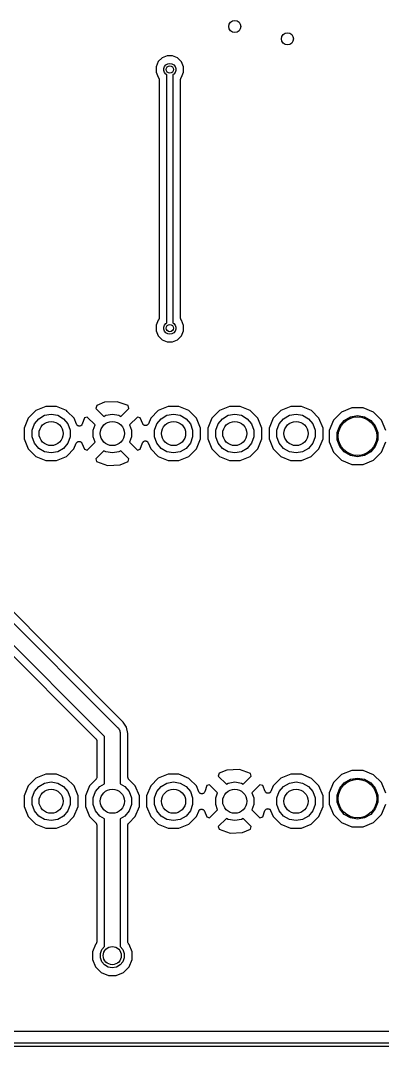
# Model space of a CAD drawing. Extents: x 25 to 125, y -125 to -25.
# Drawn here: x 54.16 to 69.17, y -125.08 to -82.55 of the extents above; entities that cross this region are included whole.
import ezdxf

# ---------------------------------------------------------------- set-up
doc = ezdxf.new("R2010")
doc.units = 0
doc.header["$MEASUREMENT"] = 0
doc.layers.add('BLACK', color=7, linetype='CONTINUOUS')

msp = doc.modelspace()

# ---------------------------------------------------------------- linework, layer by layer
at = {"layer": 'Black'}
for p, q in [((60.0279, -84.0985), (59.8675, -84.2587)), ((60.2375, -84.0119), (60.0279, -84.0985)), ((60.4643, -84.0121), (60.2375, -84.0119)), ((60.6737, -84.0991), (60.4643, -84.0121)), ((60.8339, -84.2595), (60.6737, -84.0991)), ((59.7805, -84.4681), (59.7803, -84.6949)), ((59.8675, -84.2587), (59.7805, -84.4681)), ((60.1033, -84.5384), (60.1331, -84.4565)), ((60.1033, -84.6256), (60.1033, -84.5384)), ((60.1331, -84.4565), (60.1891, -84.3898)), ((60.1891, -84.3898), (60.2646, -84.3462)), ((60.2646, -84.3462), (60.3504, -84.331)), ((60.3504, -84.331), (60.4362, -84.3462)), ((60.4362, -84.3462), (60.5117, -84.3898)), ((60.5117, -84.3898), (60.5677, -84.4565)), ((60.5677, -84.4565), (60.5975, -84.5384)), ((60.5975, -84.5384), (60.5975, -84.6256)), ((60.9205, -84.4691), (60.8339, -84.2595)), ((60.9203, -84.6959), (60.9205, -84.4691)), ((59.7803, -84.6949), (59.8669, -84.9045)), ((59.8669, -84.9045), (59.8683, -84.9058)), ((59.8683, -84.9058), (59.8714, -84.9104)), ((59.8714, -84.9104), (59.8757, -84.9139)), ((59.8757, -84.9139), (59.884, -84.9284)), ((59.884, -84.9284), (59.8935, -84.942)), ((59.8935, -84.942), (59.895, -84.9473)), ((59.895, -84.9473), (59.8977, -84.9521)), ((59.8977, -84.9521), (59.9006, -84.9685)), ((59.9006, -84.9685), (59.9049, -84.9846)), ((59.9049, -84.9846), (59.9044, -84.9901)), ((59.9044, -84.9901), (59.9054, -84.9956)), ((59.9054, -84.9956), (59.9054, -94.887)), ((60.1331, -84.7075), (60.1033, -84.6256)), ((60.1891, -84.7742), (60.1331, -84.7075)), ((60.2254, -84.7952), (60.1891, -84.7742)), ((60.2254, -95.0876), (60.2254, -84.7952)), ((60.5117, -84.7742), (60.4754, -84.7952)), ((60.4754, -84.7952), (60.4754, -95.0876)), ((60.5677, -84.7075), (60.5117, -84.7742)), ((60.5975, -84.6256), (60.5677, -84.7075)), ((60.7954, -84.9958), (60.7964, -84.9903)), ((60.7954, -94.8872), (60.7954, -84.9958)), ((60.7959, -84.9847), (60.8002, -84.9687)), ((60.7964, -84.9903), (60.7959, -84.9847)), ((60.8002, -84.9687), (60.8031, -84.9524)), ((60.8031, -84.9524), (60.8059, -84.9475)), ((60.8059, -84.9475), (60.8073, -84.9421)), ((60.8073, -84.9421), (60.8168, -84.9285)), ((60.8168, -84.9285), (60.8251, -84.9142)), ((60.8251, -84.9142), (60.8294, -84.9106)), ((60.8294, -84.9106), (60.8327, -84.906)), ((60.8327, -84.906), (60.8333, -84.9053)), ((60.8333, -84.9053), (60.8654, -84.828)), ((60.8654, -84.828), (60.9203, -84.6959)), ((60.8654, -84.828), (60.8654, -84.828)), ((59.7805, -95.1869), (59.7803, -95.4137)), ((59.8675, -94.9775), (59.7805, -95.1869)), ((59.8681, -94.9768), (59.8675, -94.9775)), ((59.8714, -94.9722), (59.8681, -94.9768)), ((59.8757, -94.9686), (59.8714, -94.9722)), ((59.884, -94.9543), (59.8757, -94.9686)), ((59.8935, -94.9407), (59.884, -94.9543)), ((59.8949, -94.9353), (59.8935, -94.9407)), ((59.8977, -94.9304), (59.8949, -94.9353)), ((59.9006, -94.9141), (59.8977, -94.9304)), ((59.9049, -94.8981), (59.9006, -94.9141)), ((59.9054, -94.887), (59.9044, -94.8925)), ((59.9044, -94.8925), (59.9049, -94.8981)), ((60.1033, -95.2572), (60.1331, -95.1753)), ((60.1331, -95.1753), (60.1891, -95.1086)), ((60.1891, -95.1086), (60.2254, -95.0876)), ((60.4754, -95.0876), (60.5117, -95.1086)), ((60.5117, -95.1086), (60.5677, -95.1753)), ((60.5677, -95.1753), (60.5975, -95.2572)), ((60.7964, -94.8927), (60.7954, -94.8872)), ((60.7959, -94.8982), (60.7964, -94.8927)), ((60.8002, -94.9143), (60.7959, -94.8982)), ((60.8031, -94.9307), (60.8002, -94.9143)), ((60.8058, -94.9355), (60.8031, -94.9307)), ((60.8073, -94.9408), (60.8058, -94.9355)), ((60.8168, -94.9544), (60.8073, -94.9408)), ((60.8251, -94.9689), (60.8168, -94.9544)), ((60.8293, -94.9724), (60.8251, -94.9689)), ((60.8325, -94.977), (60.8293, -94.9724)), ((60.8339, -94.9783), (60.8325, -94.977)), ((60.9205, -95.1879), (60.8339, -94.9783)), ((60.9203, -95.4147), (60.9205, -95.1879)), ((59.7803, -95.4137), (59.8669, -95.6233)), ((59.8669, -95.6233), (60.0271, -95.7837)), ((60.1033, -95.3444), (60.1033, -95.2572)), ((60.1331, -95.4263), (60.1033, -95.3444)), ((60.1891, -95.493), (60.1331, -95.4263)), ((60.2646, -95.5366), (60.1891, -95.493)), ((60.3504, -95.5518), (60.2646, -95.5366)), ((60.4362, -95.5366), (60.3504, -95.5518)), ((60.5117, -95.493), (60.4362, -95.5366)), ((60.5677, -95.4263), (60.5117, -95.493)), ((60.5975, -95.3444), (60.5677, -95.4263)), ((60.5975, -95.2572), (60.5975, -95.3444)), ((60.6729, -95.7843), (60.8333, -95.6241)), ((60.8333, -95.6241), (60.9203, -95.4147)), ((60.0271, -95.7837), (60.2365, -95.8707)), ((60.2365, -95.8707), (60.4633, -95.8709)), ((60.4633, -95.8709), (60.6729, -95.7843)), ((55.2033, -98.551), (54.7915, -98.7212)), ((55.6488, -98.5514), (55.2033, -98.551)), ((56.0603, -98.7223), (55.6488, -98.5514)), ((57.3153, -98.5116), (57.2804, -98.6274)), ((57.2804, -98.6274), (57.6138, -98.9608)), ((57.6398, -98.3772), (57.3153, -98.5116)), ((58.1627, -98.3523), (57.6398, -98.3772)), ((58.6159, -98.5152), (58.1627, -98.3523)), ((58.3163, -98.9608), (58.6497, -98.6274)), ((58.6497, -98.6274), (58.6159, -98.5152)), ((60.2833, -98.551), (59.8715, -98.7212)), ((60.7288, -98.5514), (60.2833, -98.551)), ((61.1403, -98.7223), (60.7288, -98.5514)), ((62.8233, -98.551), (62.4115, -98.7212)), ((63.2688, -98.5514), (62.8233, -98.551)), ((63.6803, -98.7223), (63.2688, -98.5514)), ((65.3633, -98.551), (64.9515, -98.7212)), ((65.8088, -98.5514), (65.3633, -98.551)), ((66.2203, -98.7223), (65.8088, -98.5514)), ((67.9034, -98.611), (67.4732, -98.7888)), ((68.3688, -98.6114), (67.9034, -98.611)), ((68.7987, -98.7899), (68.3688, -98.6114)), ((54.4761, -99.036), (54.3053, -99.4475)), ((54.7915, -98.7212), (54.4761, -99.036)), ((54.7296, -99.2697), (54.9089, -99.056)), ((54.9089, -99.056), (55.1504, -98.9166)), ((55.1504, -98.9166), (55.4251, -98.8682)), ((55.4251, -98.8682), (55.6997, -98.9166)), ((55.6997, -98.9166), (55.9413, -99.056)), ((55.9413, -99.056), (56.1205, -99.2697)), ((56.0912, -98.7532), (56.0603, -98.7223)), ((56.3751, -99.0376), (56.0912, -98.7532)), ((56.4783, -99.2873), (56.3751, -99.0376)), ((56.8091, -99.0204), (56.7151, -99.2817)), ((56.9212, -98.9866), (56.8091, -99.0204)), ((57.2522, -99.3175), (56.9212, -98.9866)), ((57.6138, -98.9608), (57.6904, -98.9166)), ((57.6904, -98.9166), (57.9651, -98.8682)), ((57.9651, -98.8682), (58.2397, -98.9166)), ((58.2397, -98.9166), (58.3163, -98.9608)), ((59.0089, -98.9866), (58.6779, -99.3175)), ((59.1246, -99.0215), (59.0089, -98.9866)), ((59.2259, -99.266), (59.1246, -99.0215)), ((59.5561, -99.036), (59.4606, -99.2661)), ((59.8715, -98.7212), (59.5561, -99.036)), ((59.8096, -99.2697), (59.9889, -99.056)), ((59.9889, -99.056), (60.2304, -98.9166)), ((60.2304, -98.9166), (60.5051, -98.8682)), ((60.5051, -98.8682), (60.7797, -98.9166)), ((60.7797, -98.9166), (61.0213, -99.056)), ((61.0213, -99.056), (61.2005, -99.2697)), ((61.4551, -99.0376), (61.1403, -98.7223)), ((61.6253, -99.4494), (61.4551, -99.0376)), ((62.0961, -99.036), (61.9253, -99.4475)), ((62.4115, -98.7212), (62.0961, -99.036)), ((62.3496, -99.2697), (62.5289, -99.056)), ((62.5289, -99.056), (62.7704, -98.9166)), ((62.7704, -98.9166), (63.0451, -98.8682)), ((63.0451, -98.8682), (63.3197, -98.9166)), ((63.3197, -98.9166), (63.5613, -99.056)), ((63.5613, -99.056), (63.7405, -99.2697)), ((63.9951, -99.0376), (63.6803, -98.7223)), ((64.1653, -99.4494), (63.9951, -99.0376)), ((64.6361, -99.036), (64.4653, -99.4475)), ((64.9515, -98.7212), (64.6361, -99.036)), ((64.8896, -99.2697), (65.0689, -99.056)), ((65.0689, -99.056), (65.3104, -98.9166)), ((65.3104, -98.9166), (65.5851, -98.8682)), ((65.5851, -98.8682), (65.8597, -98.9166)), ((65.8597, -98.9166), (66.1013, -99.056)), ((66.1013, -99.056), (66.2805, -99.2697)), ((66.5351, -99.0376), (66.2203, -98.7223)), ((66.7053, -99.4494), (66.5351, -99.0376)), ((67.4732, -98.7888), (67.1438, -99.1176)), ((67.5866, -99.1276), (67.8432, -98.9794)), ((67.8432, -98.9794), (68.1351, -98.928)), ((68.1351, -98.928), (68.4269, -98.9794)), ((68.4269, -98.9794), (68.6835, -99.1276)), ((69.1275, -99.1193), (68.7987, -98.7899)), ((54.3053, -99.4475), (54.3049, -99.893)), ((54.6342, -99.5318), (54.7296, -99.2697)), ((56.1205, -99.2697), (56.2159, -99.5318)), ((56.4888, -99.3038), (56.4783, -99.2873)), ((56.4987, -99.3208), (56.4888, -99.3038)), ((56.5006, -99.3224), (56.4987, -99.3208)), ((56.5019, -99.3245), (56.5006, -99.3224)), ((56.5175, -99.3364), (56.5019, -99.3245)), ((56.5326, -99.349), (56.5175, -99.3364)), ((56.5349, -99.3498), (56.5326, -99.349)), ((56.5369, -99.3514), (56.5349, -99.3498)), ((56.5556, -99.3573), (56.5369, -99.3514)), ((56.5741, -99.3639), (56.5556, -99.3573)), ((56.5766, -99.3639), (56.5741, -99.3639)), ((56.5789, -99.3647), (56.5766, -99.3639)), ((56.5986, -99.3638), (56.5789, -99.3647)), ((56.6182, -99.3637), (56.5986, -99.3638)), ((56.6205, -99.3629), (56.6182, -99.3637)), ((56.623, -99.3628), (56.6205, -99.3629)), ((56.6412, -99.3553), (56.623, -99.3628)), ((56.6596, -99.3485), (56.6412, -99.3553)), ((56.6615, -99.3469), (56.6596, -99.3485)), ((56.6638, -99.3459), (56.6615, -99.3469)), ((56.6783, -99.3327), (56.6638, -99.3459)), ((56.6932, -99.32), (56.6783, -99.3327)), ((56.6945, -99.3178), (56.6932, -99.32)), ((56.6963, -99.3162), (56.6945, -99.3178)), ((56.7054, -99.2988), (56.6963, -99.3162)), ((56.7151, -99.2817), (56.7054, -99.2988)), ((57.1742, -99.5318), (57.2522, -99.3175)), ((58.6779, -99.3175), (58.7559, -99.5318)), ((59.2348, -99.28), (59.2259, -99.266)), ((59.2424, -99.2946), (59.2348, -99.28)), ((59.2466, -99.2984), (59.2424, -99.2946)), ((59.2496, -99.3032), (59.2466, -99.2984)), ((59.2628, -99.3133), (59.2496, -99.3032)), ((59.2749, -99.3245), (59.2628, -99.3133)), ((59.2802, -99.3266), (59.2749, -99.3245)), ((59.2846, -99.3301), (59.2802, -99.3266)), ((59.3004, -99.335), (59.2846, -99.3301)), ((59.3157, -99.3414), (59.3004, -99.335)), ((59.3213, -99.3416), (59.3157, -99.3414)), ((59.3267, -99.3433), (59.3213, -99.3416)), ((59.3432, -99.3426), (59.3267, -99.3433)), ((59.3597, -99.3433), (59.3432, -99.3426)), ((59.3651, -99.3416), (59.3597, -99.3433)), ((59.3708, -99.3414), (59.3651, -99.3416)), ((59.386, -99.3351), (59.3708, -99.3414)), ((59.4018, -99.3301), (59.386, -99.3351)), ((59.4063, -99.3267), (59.4018, -99.3301)), ((59.4115, -99.3245), (59.4063, -99.3267)), ((59.4237, -99.3133), (59.4115, -99.3245)), ((59.4368, -99.3033), (59.4237, -99.3133)), ((59.4399, -99.2985), (59.4368, -99.3033)), ((59.444, -99.2947), (59.4399, -99.2985)), ((59.4517, -99.28), (59.444, -99.2947)), ((59.4606, -99.2661), (59.4517, -99.28)), ((59.7142, -99.5318), (59.8096, -99.2697)), ((61.2005, -99.2697), (61.2959, -99.5318)), ((61.6249, -99.895), (61.6253, -99.4494)), ((61.9253, -99.4475), (61.9249, -99.893)), ((62.2542, -99.5318), (62.3496, -99.2697)), ((63.7405, -99.2697), (63.8359, -99.5318)), ((64.1649, -99.895), (64.1653, -99.4494)), ((64.4653, -99.4475), (64.4649, -99.893)), ((64.7942, -99.5318), (64.8896, -99.2697)), ((66.2805, -99.2697), (66.3759, -99.5318)), ((66.7049, -99.895), (66.7053, -99.4494)), ((67.1438, -99.1176), (66.9653, -99.5475)), ((67.2948, -99.6331), (67.3961, -99.3546)), ((67.3961, -99.3546), (67.5866, -99.1276)), ((68.6835, -99.1276), (68.874, -99.3546)), ((68.874, -99.3546), (68.9753, -99.6331)), ((69.3053, -99.5495), (69.1275, -99.1193)), ((54.3049, -99.893), (54.475, -100.305)), ((54.6342, -99.8107), (54.6342, -99.5318)), ((54.7296, -100.073), (54.6342, -99.8107)), ((56.2159, -99.8107), (56.1205, -100.073)), ((56.2159, -99.5318), (56.2159, -99.8107)), ((57.1742, -99.8107), (57.1742, -99.5318)), ((57.2522, -100.025), (57.1742, -99.8107)), ((58.7559, -99.8107), (58.6779, -100.025)), ((58.7559, -99.5318), (58.7559, -99.8107)), ((59.7142, -99.8107), (59.7142, -99.5318)), ((59.8096, -100.073), (59.7142, -99.8107)), ((61.2959, -99.8107), (61.2005, -100.073)), ((61.2959, -99.5318), (61.2959, -99.8107)), ((61.454, -100.306), (61.6249, -99.895)), ((61.9249, -99.893), (62.095, -100.305)), ((62.2542, -99.8107), (62.2542, -99.5318)), ((62.3496, -100.073), (62.2542, -99.8107)), ((63.8359, -99.8107), (63.7405, -100.073)), ((63.8359, -99.5318), (63.8359, -99.8107)), ((63.994, -100.306), (64.1649, -99.895)), ((64.4649, -99.893), (64.635, -100.305)), ((64.7942, -99.8107), (64.7942, -99.5318)), ((64.8896, -100.073), (64.7942, -99.8107)), ((66.3759, -99.8107), (66.2805, -100.073)), ((66.3759, -99.5318), (66.3759, -99.8107)), ((66.6657, -99.9894), (66.7049, -99.895)), ((66.9653, -99.5475), (66.9649, -100.013)), ((67.2948, -99.9294), (67.2948, -99.6331)), ((68.9753, -99.6331), (68.9753, -99.9294)), ((54.475, -100.305), (54.7898, -100.62)), ((54.9089, -100.286), (54.7296, -100.073)), ((55.1504, -100.426), (54.9089, -100.286)), ((55.9413, -100.286), (55.6997, -100.426)), ((56.1205, -100.073), (55.9413, -100.286)), ((56.0909, -100.589), (56.374, -100.306)), ((56.374, -100.306), (56.4696, -100.076)), ((56.4696, -100.076), (56.4785, -100.062)), ((56.4785, -100.062), (56.4861, -100.048)), ((56.4861, -100.048), (56.4903, -100.044)), ((56.4903, -100.044), (56.4933, -100.039)), ((56.4933, -100.039), (56.5064, -100.029)), ((56.5064, -100.029), (56.5186, -100.018)), ((56.5186, -100.018), (56.5238, -100.016)), ((56.5238, -100.016), (56.5283, -100.012)), ((56.5283, -100.012), (56.5441, -100.007)), ((56.5441, -100.007), (56.5594, -100.001)), ((56.5594, -100.001), (56.565, -100.001)), ((56.565, -100.001), (56.5704, -99.9991)), ((56.5704, -99.9991), (56.5869, -99.9998)), ((56.5869, -99.9998), (56.6034, -99.9991)), ((56.6034, -99.9991), (56.6088, -100.001)), ((56.6088, -100.001), (56.6145, -100.001)), ((56.6145, -100.001), (56.6297, -100.007)), ((56.6297, -100.007), (56.6455, -100.012)), ((56.6455, -100.012), (56.65, -100.016)), ((56.65, -100.016), (56.6552, -100.018)), ((56.6552, -100.018), (56.6674, -100.029)), ((56.6674, -100.029), (56.6805, -100.039)), ((56.6805, -100.039), (56.6835, -100.044)), ((56.6835, -100.044), (56.6877, -100.048)), ((56.6877, -100.048), (56.6953, -100.062)), ((56.6953, -100.062), (56.7042, -100.076)), ((56.7042, -100.076), (56.8055, -100.321)), ((56.8055, -100.321), (56.9212, -100.356)), ((56.9212, -100.356), (57.2522, -100.025)), ((58.6779, -100.025), (59.0089, -100.356)), ((59.0089, -100.356), (59.1211, -100.322)), ((59.1211, -100.322), (59.215, -100.061)), ((59.215, -100.061), (59.2247, -100.044)), ((59.2247, -100.044), (59.2338, -100.026)), ((59.2338, -100.026), (59.2356, -100.025)), ((59.2356, -100.025), (59.2369, -100.022)), ((59.2369, -100.022), (59.2519, -100.01)), ((59.2519, -100.01), (59.2664, -99.9965)), ((59.2664, -99.9965), (59.2687, -99.9956)), ((59.2687, -99.9956), (59.2706, -99.994)), ((59.2706, -99.994), (59.289, -99.9872)), ((59.289, -99.9872), (59.3071, -99.9797)), ((59.3071, -99.9797), (59.3096, -99.9796)), ((59.3096, -99.9796), (59.3119, -99.9787)), ((59.3119, -99.9787), (59.3316, -99.9786)), ((59.3316, -99.9786), (59.3512, -99.9778)), ((59.3512, -99.9778), (59.3536, -99.9785)), ((59.3536, -99.9785), (59.3561, -99.9785)), ((59.3561, -99.9785), (59.3745, -99.9852)), ((59.3745, -99.9852), (59.3932, -99.9911)), ((59.3932, -99.9911), (59.3952, -99.9926)), ((59.3952, -99.9926), (59.3976, -99.9935)), ((59.3976, -99.9935), (59.4126, -100.006)), ((59.4126, -100.006), (59.4282, -100.018)), ((59.4282, -100.018), (59.4295, -100.02)), ((59.4295, -100.02), (59.4315, -100.022)), ((59.4315, -100.022), (59.4413, -100.039)), ((59.4413, -100.039), (59.4519, -100.055)), ((59.4519, -100.055), (59.555, -100.305)), ((59.555, -100.305), (59.8698, -100.62)), ((59.9889, -100.286), (59.8096, -100.073)), ((60.2304, -100.426), (59.9889, -100.286)), ((61.0213, -100.286), (60.7797, -100.426)), ((61.2005, -100.073), (61.0213, -100.286)), ((61.1387, -100.621), (61.454, -100.306)), ((62.095, -100.305), (62.4098, -100.62)), ((62.5289, -100.286), (62.3496, -100.073)), ((62.7704, -100.426), (62.5289, -100.286)), ((63.5613, -100.286), (63.3197, -100.426)), ((63.7405, -100.073), (63.5613, -100.286)), ((63.6787, -100.621), (63.994, -100.306)), ((64.635, -100.305), (64.9498, -100.62)), ((65.0689, -100.286), (64.8896, -100.073)), ((65.3104, -100.426), (65.0689, -100.286)), ((66.1013, -100.286), (65.8597, -100.426)), ((66.2805, -100.073), (66.1013, -100.286)), ((66.2187, -100.621), (66.534, -100.306)), ((66.534, -100.306), (66.6657, -99.9894)), ((66.9649, -100.013), (67.1426, -100.443)), ((67.3961, -100.208), (67.2948, -99.9294)), ((67.5866, -100.435), (67.3961, -100.208)), ((68.874, -100.208), (68.6835, -100.435)), ((68.9753, -99.9294), (68.874, -100.208)), ((69.1264, -100.445), (69.3049, -100.015)), ((54.7898, -100.62), (55.2013, -100.791)), ((55.4251, -100.474), (55.1504, -100.426)), ((55.6997, -100.426), (55.4251, -100.474)), ((55.6469, -100.791), (56.0587, -100.621)), ((56.0587, -100.621), (56.0909, -100.589)), ((56.0909, -100.589), (56.0909, -100.589)), ((57.6138, -100.382), (57.2804, -100.715)), ((57.2804, -100.715), (57.3142, -100.827)), ((57.6904, -100.426), (57.6138, -100.382)), ((57.9651, -100.474), (57.6904, -100.426)), ((58.2397, -100.426), (57.9651, -100.474)), ((58.3163, -100.382), (58.2397, -100.426)), ((58.6497, -100.715), (58.3163, -100.382)), ((58.6148, -100.831), (58.6497, -100.715)), ((59.8698, -100.62), (60.2813, -100.791)), ((60.5051, -100.474), (60.2304, -100.426)), ((60.7797, -100.426), (60.5051, -100.474)), ((60.7269, -100.791), (61.1387, -100.621)), ((62.4098, -100.62), (62.8213, -100.791)), ((63.0451, -100.474), (62.7704, -100.426)), ((63.3197, -100.426), (63.0451, -100.474)), ((63.2669, -100.791), (63.6787, -100.621)), ((64.9498, -100.62), (65.3613, -100.791)), ((65.5851, -100.474), (65.3104, -100.426)), ((65.8597, -100.426), (65.5851, -100.474)), ((65.8069, -100.791), (66.2187, -100.621)), ((67.1426, -100.443), (67.4714, -100.773)), ((67.4714, -100.773), (67.9013, -100.951)), ((67.8432, -100.583), (67.5866, -100.435)), ((68.1351, -100.634), (67.8432, -100.583)), ((68.4269, -100.583), (68.1351, -100.634)), ((68.3668, -100.951), (68.7969, -100.774)), ((68.6835, -100.435), (68.4269, -100.583)), ((68.7969, -100.774), (69.1264, -100.445)), ((55.2013, -100.791), (55.6469, -100.791)), ((57.3142, -100.827), (57.7675, -100.99)), ((57.7675, -100.99), (58.2904, -100.965)), ((58.2904, -100.965), (58.6148, -100.831)), ((60.2813, -100.791), (60.7269, -100.791)), ((62.8213, -100.791), (63.2669, -100.791)), ((65.3613, -100.791), (65.8069, -100.791)), ((67.9013, -100.951), (68.3668, -100.951)), ((58.4123, -111.628), (49.9792, -103.194)), ((49.6714, -103.339), (58.1949, -111.863)), ((49.0671, -104.107), (57.2829, -112.322)), ((57.6401, -112.227), (49.2055, -103.792)), ((58.4461, -111.678), (58.4123, -111.628)), ((58.5587, -111.847), (58.4461, -111.678)), ((58.4461, -111.678), (58.4461, -111.678)), ((57.6401, -114.186), (57.6401, -112.227)), ((58.1949, -111.863), (58.2031, -111.874)), ((58.2031, -111.874), (58.214, -111.884)), ((58.214, -111.884), (58.2353, -111.92)), ((58.2353, -111.92), (58.2596, -111.955)), ((58.2596, -111.955), (58.2633, -111.969)), ((58.2633, -111.969), (58.2705, -111.981)), ((58.2705, -111.981), (58.2778, -112.023)), ((58.2778, -112.023), (58.2888, -112.064)), ((58.2888, -112.064), (58.2876, -112.078)), ((58.2876, -112.078), (58.2901, -112.092)), ((58.2901, -112.092), (58.2901, -114.186)), ((58.6101, -112.105), (58.5587, -111.847)), ((58.6101, -113.92), (58.6101, -112.105)), ((57.2829, -112.322), (57.2861, -112.327)), ((57.2861, -112.327), (57.2904, -112.331)), ((57.2904, -112.331), (57.2986, -112.345)), ((57.2986, -112.345), (57.3082, -112.359)), ((57.3082, -112.359), (57.3096, -112.364)), ((57.3096, -112.364), (57.3124, -112.369)), ((57.3124, -112.369), (57.3153, -112.385)), ((57.3153, -112.385), (57.3196, -112.401)), ((57.3196, -112.401), (57.3191, -112.407)), ((57.3191, -112.407), (57.3201, -112.412)), ((57.3201, -112.412), (57.3201, -113.92)), ((55.2033, -113.791), (54.7915, -113.961)), ((55.6488, -113.791), (55.2033, -113.791)), ((56.0603, -113.962), (55.6488, -113.791)), ((57.3153, -113.947), (57.3124, -113.963)), ((57.3196, -113.931), (57.3153, -113.947)), ((57.3201, -113.92), (57.3191, -113.925)), ((57.3191, -113.925), (57.3196, -113.931)), ((58.611, -113.925), (58.6101, -113.92)), ((58.6105, -113.93), (58.611, -113.925)), ((58.6148, -113.947), (58.6105, -113.93)), ((58.6177, -113.963), (58.6148, -113.947)), ((60.2833, -113.791), (59.8715, -113.961)), ((60.7288, -113.791), (60.2833, -113.791)), ((61.1403, -113.962), (60.7288, -113.791)), ((62.3953, -113.752), (62.3604, -113.867)), ((62.3604, -113.867), (62.6938, -114.201)), ((62.7198, -113.617), (62.3953, -113.752)), ((63.2427, -113.592), (62.7198, -113.617)), ((63.6959, -113.755), (63.2427, -113.592)), ((63.3963, -114.201), (63.7297, -113.867)), ((63.7297, -113.867), (63.6959, -113.755)), ((65.3633, -113.791), (64.9515, -113.961)), ((65.8088, -113.791), (65.3633, -113.791)), ((66.2203, -113.962), (65.8088, -113.791)), ((67.4732, -113.809), (67.1438, -114.138)), ((67.9034, -113.631), (67.4732, -113.809)), ((67.8432, -113.999), (68.1351, -113.948)), ((68.3688, -113.631), (67.9034, -113.631)), ((68.1351, -113.948), (68.4269, -113.999)), ((68.7987, -113.81), (68.3688, -113.631)), ((69.1275, -114.139), (68.7987, -113.81)), ((54.4761, -114.276), (54.3053, -114.687)), ((54.7915, -113.961), (54.4761, -114.276)), ((54.7296, -114.51), (54.9089, -114.296)), ((54.9089, -114.296), (55.1504, -114.157)), ((55.1504, -114.157), (55.4251, -114.108)), ((55.4251, -114.108), (55.6997, -114.157)), ((55.6997, -114.157), (55.9413, -114.296)), ((55.9413, -114.296), (56.1205, -114.51)), ((56.3751, -114.278), (56.0603, -113.962)), ((56.5453, -114.689), (56.3751, -114.278)), ((57.0161, -114.276), (56.8453, -114.687)), ((57.2828, -114.01), (57.0161, -114.276)), ((57.2696, -114.51), (57.4489, -114.296)), ((57.286, -114.005), (57.2828, -114.01)), ((57.2904, -114.002), (57.286, -114.005)), ((57.2986, -113.987), (57.2904, -114.002)), ((57.3081, -113.974), (57.2986, -113.987)), ((57.3096, -113.968), (57.3081, -113.974)), ((57.3124, -113.963), (57.3096, -113.968)), ((57.4489, -114.296), (57.6401, -114.186)), ((58.2901, -114.186), (58.4813, -114.296)), ((58.4813, -114.296), (58.6605, -114.51)), ((58.6205, -113.968), (58.6177, -113.963)), ((58.6219, -113.973), (58.6205, -113.968)), ((58.6315, -113.987), (58.6219, -113.973)), ((58.6398, -114.001), (58.6315, -113.987)), ((58.644, -114.005), (58.6398, -114.001)), ((58.6472, -114.009), (58.644, -114.005)), ((58.9151, -114.278), (58.6472, -114.009)), ((59.0853, -114.689), (58.9151, -114.278)), ((59.5561, -114.276), (59.3853, -114.687)), ((59.8715, -113.961), (59.5561, -114.276)), ((59.8096, -114.51), (59.9889, -114.296)), ((59.9889, -114.296), (60.2304, -114.157)), ((60.2304, -114.157), (60.5051, -114.108)), ((60.5051, -114.108), (60.7797, -114.157)), ((60.7797, -114.157), (61.0213, -114.296)), ((61.0213, -114.296), (61.2005, -114.51)), ((61.1712, -113.993), (61.1403, -113.962)), ((61.4551, -114.278), (61.1712, -113.993)), ((61.5583, -114.527), (61.4551, -114.278)), ((61.8891, -114.26), (61.7951, -114.522)), ((62.0012, -114.227), (61.8891, -114.26)), ((62.3322, -114.558), (62.0012, -114.227)), ((62.6938, -114.201), (62.7704, -114.157)), ((62.7704, -114.157), (63.0451, -114.108)), ((63.0451, -114.108), (63.3197, -114.157)), ((63.3197, -114.157), (63.3963, -114.201)), ((64.0889, -114.227), (63.7579, -114.558)), ((64.2046, -114.261), (64.0889, -114.227)), ((64.3059, -114.506), (64.2046, -114.261)), ((64.6361, -114.276), (64.5406, -114.506)), ((64.9515, -113.961), (64.6361, -114.276)), ((64.8896, -114.51), (65.0689, -114.296)), ((65.0689, -114.296), (65.3104, -114.157)), ((65.3104, -114.157), (65.5851, -114.108)), ((65.5851, -114.108), (65.8597, -114.157)), ((65.8597, -114.157), (66.1013, -114.296)), ((66.1013, -114.296), (66.2805, -114.51)), ((66.5351, -114.278), (66.2203, -113.962)), ((66.7053, -114.689), (66.5351, -114.278)), ((67.1438, -114.138), (66.9653, -114.567)), ((67.2948, -114.653), (67.3961, -114.375)), ((67.3961, -114.375), (67.5866, -114.148)), ((67.5866, -114.148), (67.8432, -113.999)), ((68.4269, -113.999), (68.6835, -114.148)), ((68.6835, -114.148), (68.874, -114.375)), ((68.874, -114.375), (68.9753, -114.653)), ((69.3053, -114.57), (69.1275, -114.139)), ((54.3053, -114.687), (54.3049, -115.133)), ((54.6342, -114.772), (54.7296, -114.51)), ((54.6342, -115.051), (54.6342, -114.772)), ((56.1205, -114.51), (56.2159, -114.772)), ((56.2159, -114.772), (56.2159, -115.051)), ((56.5449, -115.135), (56.5453, -114.689)), ((56.8453, -114.687), (56.8449, -115.133)), ((57.1742, -114.772), (57.2696, -114.51)), ((57.1742, -115.051), (57.1742, -114.772)), ((58.6605, -114.51), (58.7559, -114.772)), ((58.7559, -114.772), (58.7559, -115.051)), ((59.0849, -115.135), (59.0853, -114.689)), ((59.3853, -114.687), (59.3849, -115.133)), ((59.7142, -114.772), (59.8096, -114.51)), ((59.7142, -115.051), (59.7142, -114.772)), ((61.2005, -114.51), (61.2959, -114.772)), ((61.2959, -114.772), (61.2959, -115.051)), ((61.5688, -114.544), (61.5583, -114.527)), ((61.5787, -114.561), (61.5688, -114.544)), ((61.5806, -114.562), (61.5787, -114.561)), ((61.5819, -114.564), (61.5806, -114.562)), ((61.5975, -114.576), (61.5819, -114.564)), ((61.6126, -114.589), (61.5975, -114.576)), ((61.6149, -114.59), (61.6126, -114.589)), ((61.6169, -114.591), (61.6149, -114.59)), ((61.6356, -114.597), (61.6169, -114.591)), ((61.6541, -114.604), (61.6356, -114.597)), ((61.6566, -114.604), (61.6541, -114.604)), ((61.6589, -114.605), (61.6566, -114.604)), ((61.6786, -114.604), (61.6589, -114.605)), ((61.6982, -114.604), (61.6786, -114.604)), ((61.7005, -114.603), (61.6982, -114.604)), ((61.703, -114.603), (61.7005, -114.603)), ((61.7212, -114.595), (61.703, -114.603)), ((61.7396, -114.588), (61.7212, -114.595)), ((61.7415, -114.587), (61.7396, -114.588)), ((61.7438, -114.586), (61.7415, -114.587)), ((61.7583, -114.573), (61.7438, -114.586)), ((61.7732, -114.56), (61.7583, -114.573)), ((61.7745, -114.558), (61.7732, -114.56)), ((61.7763, -114.556), (61.7745, -114.558)), ((61.7854, -114.539), (61.7763, -114.556)), ((61.7951, -114.522), (61.7854, -114.539)), ((62.2542, -114.772), (62.3322, -114.558)), ((62.2542, -115.051), (62.2542, -114.772)), ((63.7579, -114.558), (63.8359, -114.772)), ((63.8359, -114.772), (63.8359, -115.051)), ((64.3148, -114.52), (64.3059, -114.506)), ((64.3224, -114.535), (64.3148, -114.52)), ((64.3266, -114.538), (64.3224, -114.535)), ((64.3296, -114.543), (64.3266, -114.538)), ((64.3428, -114.553), (64.3296, -114.543)), ((64.3549, -114.564), (64.3428, -114.553)), ((64.3602, -114.567), (64.3549, -114.564)), ((64.3646, -114.57), (64.3602, -114.567)), ((64.3804, -114.575), (64.3646, -114.57)), ((64.3957, -114.581), (64.3804, -114.575)), ((64.4013, -114.582), (64.3957, -114.581)), ((64.4067, -114.583), (64.4013, -114.582)), ((64.4232, -114.583), (64.4067, -114.583)), ((64.4397, -114.583), (64.4232, -114.583)), ((64.4451, -114.582), (64.4397, -114.583)), ((64.4508, -114.581), (64.4451, -114.582)), ((64.466, -114.575), (64.4508, -114.581)), ((64.4818, -114.57), (64.466, -114.575)), ((64.4863, -114.567), (64.4818, -114.57)), ((64.4915, -114.565), (64.4863, -114.567)), ((64.5037, -114.553), (64.4915, -114.565)), ((64.5168, -114.543), (64.5037, -114.553)), ((64.5199, -114.539), (64.5168, -114.543)), ((64.524, -114.535), (64.5199, -114.539)), ((64.5317, -114.52), (64.524, -114.535)), ((64.5406, -114.506), (64.5317, -114.52)), ((64.7942, -114.772), (64.8896, -114.51)), ((64.7942, -115.051), (64.7942, -114.772)), ((66.2805, -114.51), (66.3759, -114.772)), ((66.3759, -114.772), (66.3759, -115.051)), ((66.7049, -115.058), (66.7053, -114.689)), ((66.9653, -114.567), (66.9649, -115.033)), ((67.2948, -114.949), (67.2948, -114.653)), ((68.9753, -114.653), (68.9753, -114.949)), ((54.3049, -115.133), (54.475, -115.545)), ((54.7296, -115.313), (54.6342, -115.051)), ((56.2159, -115.051), (56.1205, -115.313)), ((56.374, -115.546), (56.5449, -115.135)), ((56.8449, -115.133), (57.015, -115.545)), ((57.2696, -115.313), (57.1742, -115.051)), ((58.7559, -115.051), (58.6605, -115.313)), ((58.914, -115.546), (59.0849, -115.135)), ((59.3849, -115.133), (59.555, -115.545)), ((59.8096, -115.313), (59.7142, -115.051)), ((61.2959, -115.051), (61.2005, -115.313)), ((62.3322, -115.265), (62.2542, -115.051)), ((63.8359, -115.051), (63.7579, -115.265)), ((64.3506, -115.234), (64.369, -115.227)), ((64.369, -115.227), (64.3871, -115.22)), ((64.3871, -115.22), (64.3896, -115.22)), ((64.3896, -115.22), (64.3919, -115.219)), ((64.3919, -115.219), (64.4116, -115.219)), ((64.4116, -115.219), (64.4312, -115.218)), ((64.4312, -115.218), (64.4336, -115.219)), ((64.4336, -115.219), (64.4361, -115.219)), ((64.4361, -115.219), (64.4545, -115.225)), ((64.4545, -115.225), (64.4732, -115.231)), ((64.4732, -115.231), (64.4752, -115.233)), ((64.8896, -115.313), (64.7942, -115.051)), ((66.3759, -115.051), (66.2805, -115.313)), ((66.534, -115.546), (66.7049, -115.135)), ((66.7049, -115.135), (66.7049, -115.058)), ((66.7049, -115.058), (66.7049, -115.058)), ((66.9649, -115.033), (67.1426, -115.463)), ((67.3961, -115.228), (67.2948, -114.949)), ((67.5866, -115.455), (67.3961, -115.228)), ((68.874, -115.228), (68.6835, -115.455)), ((68.9753, -114.949), (68.874, -115.228)), ((69.1264, -115.465), (69.3049, -115.035)), ((54.475, -115.545), (54.7898, -115.86)), ((54.9089, -115.526), (54.7296, -115.313)), ((55.1504, -115.666), (54.9089, -115.526)), ((55.9413, -115.526), (55.6997, -115.666)), ((56.1205, -115.313), (55.9413, -115.526)), ((56.0587, -115.861), (56.374, -115.546)), ((57.015, -115.545), (57.2807, -115.811)), ((57.4489, -115.526), (57.2696, -115.313)), ((57.6378, -115.635), (57.4489, -115.526)), ((57.6378, -120.929), (57.6378, -115.635)), ((58.4813, -115.526), (58.2878, -115.638)), ((58.2878, -115.638), (58.2878, -120.929)), ((58.6605, -115.313), (58.4813, -115.526)), ((58.6451, -115.815), (58.914, -115.546)), ((59.555, -115.545), (59.8698, -115.86)), ((59.9889, -115.526), (59.8096, -115.313)), ((60.2304, -115.666), (59.9889, -115.526)), ((61.0213, -115.526), (60.7797, -115.666)), ((61.2005, -115.313), (61.0213, -115.526)), ((61.1709, -115.829), (61.454, -115.546)), ((61.454, -115.546), (61.5496, -115.316)), ((61.5496, -115.316), (61.5585, -115.302)), ((61.5585, -115.302), (61.5661, -115.288)), ((61.5661, -115.288), (61.5703, -115.284)), ((61.5703, -115.284), (61.5733, -115.279)), ((61.5733, -115.279), (61.5864, -115.269)), ((61.5864, -115.269), (61.5986, -115.258)), ((61.5986, -115.258), (61.6038, -115.256)), ((61.6038, -115.256), (61.6083, -115.252)), ((61.6083, -115.252), (61.6241, -115.247)), ((61.6241, -115.247), (61.6394, -115.241)), ((61.6394, -115.241), (61.645, -115.241)), ((61.645, -115.241), (61.6504, -115.239)), ((61.6504, -115.239), (61.6669, -115.24)), ((61.6669, -115.24), (61.6834, -115.239)), ((61.6834, -115.239), (61.6888, -115.241)), ((61.6888, -115.241), (61.6945, -115.241)), ((61.6945, -115.241), (61.7097, -115.247)), ((61.7097, -115.247), (61.7255, -115.252)), ((61.7255, -115.252), (61.73, -115.256)), ((61.73, -115.256), (61.7352, -115.258)), ((61.7352, -115.258), (61.7474, -115.269)), ((61.7474, -115.269), (61.7605, -115.279)), ((61.7605, -115.279), (61.7635, -115.284)), ((61.7635, -115.284), (61.7677, -115.288)), ((61.7677, -115.288), (61.7753, -115.302)), ((61.7753, -115.302), (61.7842, -115.316)), ((61.7842, -115.316), (61.8855, -115.561)), ((61.8855, -115.561), (62.0012, -115.596)), ((62.0012, -115.596), (62.3322, -115.265)), ((62.6938, -115.622), (62.3604, -115.955)), ((62.7704, -115.666), (62.6938, -115.622)), ((63.3963, -115.622), (63.3197, -115.666)), ((63.7297, -115.955), (63.3963, -115.622)), ((63.7579, -115.265), (64.0889, -115.596)), ((64.0889, -115.596), (64.2011, -115.562)), ((64.2011, -115.562), (64.295, -115.301)), ((64.295, -115.301), (64.3047, -115.284)), ((64.3047, -115.284), (64.3138, -115.266)), ((64.3138, -115.266), (64.3156, -115.265)), ((64.3156, -115.265), (64.3169, -115.262)), ((64.3169, -115.262), (64.3319, -115.25)), ((64.3319, -115.25), (64.3464, -115.237)), ((64.3464, -115.237), (64.3487, -115.236)), ((64.3487, -115.236), (64.3506, -115.234)), ((64.4752, -115.233), (64.4776, -115.233)), ((64.4776, -115.233), (64.4926, -115.246)), ((64.4926, -115.246), (64.5082, -115.258)), ((64.5082, -115.258), (64.5095, -115.26)), ((64.5095, -115.26), (64.5115, -115.262)), ((64.5115, -115.262), (64.5213, -115.279)), ((64.5213, -115.279), (64.5319, -115.295)), ((64.5319, -115.295), (64.635, -115.545)), ((64.635, -115.545), (64.9498, -115.86)), ((65.0689, -115.526), (64.8896, -115.313)), ((65.3104, -115.666), (65.0689, -115.526)), ((66.1013, -115.526), (65.8597, -115.666)), ((66.2805, -115.313), (66.1013, -115.526)), ((66.2187, -115.861), (66.534, -115.546)), ((67.1426, -115.463), (67.4714, -115.793)), ((67.8432, -115.603), (67.5866, -115.455)), ((68.1351, -115.654), (67.8432, -115.603)), ((68.4269, -115.603), (68.1351, -115.654)), ((68.6835, -115.455), (68.4269, -115.603)), ((68.7969, -115.794), (69.1264, -115.465)), ((54.7898, -115.86), (55.2013, -116.031)), ((55.4251, -115.714), (55.1504, -115.666)), ((55.2013, -116.031), (55.6469, -116.031)), ((55.6997, -115.666), (55.4251, -115.714)), ((55.6469, -116.031), (56.0587, -115.861)), ((57.2807, -115.811), (57.2838, -115.815)), ((57.2838, -115.815), (57.2881, -115.819)), ((57.2881, -115.819), (57.2964, -115.833)), ((57.2964, -115.833), (57.3059, -115.847)), ((57.3059, -115.847), (57.3074, -115.852)), ((57.3074, -115.852), (57.3101, -115.857)), ((57.3101, -115.857), (57.313, -115.874)), ((57.313, -115.874), (57.3173, -115.89)), ((57.3173, -115.89), (57.3168, -115.895)), ((57.3168, -115.895), (57.3178, -115.901)), ((57.3178, -115.901), (57.3178, -120.743)), ((58.6078, -115.905), (58.6088, -115.899)), ((58.6078, -120.743), (58.6078, -115.905)), ((58.6083, -115.894), (58.6126, -115.878)), ((58.6088, -115.899), (58.6083, -115.894)), ((58.6126, -115.878), (58.6155, -115.861)), ((58.6155, -115.861), (58.6183, -115.856)), ((58.6183, -115.856), (58.6197, -115.851)), ((58.6197, -115.851), (58.6292, -115.838)), ((58.6292, -115.838), (58.6375, -115.823)), ((58.6375, -115.823), (58.6418, -115.82)), ((58.6418, -115.82), (58.6451, -115.815)), ((59.8698, -115.86), (60.2813, -116.031)), ((60.5051, -115.714), (60.2304, -115.666)), ((60.2813, -116.031), (60.7269, -116.031)), ((60.7797, -115.666), (60.5051, -115.714)), ((60.7269, -116.031), (61.1387, -115.861)), ((61.1387, -115.861), (61.1709, -115.829)), ((61.1709, -115.829), (61.1709, -115.829)), ((62.3604, -115.955), (62.3942, -116.067)), ((62.3942, -116.067), (62.8475, -116.23)), ((63.0451, -115.714), (62.7704, -115.666)), ((63.3197, -115.666), (63.0451, -115.714)), ((63.3704, -116.205), (63.6948, -116.071)), ((63.6948, -116.071), (63.7297, -115.955)), ((64.9498, -115.86), (65.3613, -116.031)), ((65.5851, -115.714), (65.3104, -115.666)), ((65.3613, -116.031), (65.8069, -116.031)), ((65.8597, -115.666), (65.5851, -115.714)), ((65.8069, -116.031), (66.2187, -115.861)), ((67.4714, -115.793), (67.9013, -115.971)), ((67.9013, -115.971), (68.3668, -115.971)), ((68.3668, -115.971), (68.7969, -115.794)), ((62.8475, -116.23), (63.3704, -116.205)), ((57.3173, -120.754), (57.313, -120.77)), ((57.3178, -120.743), (57.3168, -120.749)), ((57.3168, -120.749), (57.3173, -120.754)), ((58.6088, -120.749), (58.6078, -120.743)), ((58.6083, -120.754), (58.6088, -120.749)), ((58.6126, -120.77), (58.6083, -120.754)), ((57.1429, -121.147), (57.1427, -121.473)), ((57.268, -120.845), (57.1429, -121.147)), ((57.2805, -120.833), (57.268, -120.845)), ((57.2838, -120.828), (57.2805, -120.833)), ((57.2881, -120.825), (57.2838, -120.828)), ((57.2964, -120.81), (57.2881, -120.825)), ((57.3059, -120.797), (57.2964, -120.81)), ((57.3073, -120.791), (57.3059, -120.797)), ((57.3101, -120.786), (57.3073, -120.791)), ((57.313, -120.77), (57.3101, -120.786)), ((57.4685, -121.223), (57.5281, -121.059)), ((57.5281, -121.059), (57.6378, -120.929)), ((58.2878, -120.929), (58.3975, -121.059)), ((58.3975, -121.059), (58.4571, -121.223)), ((58.6155, -120.787), (58.6126, -120.77)), ((58.6182, -120.792), (58.6155, -120.787)), ((58.6197, -120.797), (58.6182, -120.792)), ((58.6292, -120.811), (58.6197, -120.797)), ((58.6375, -120.825), (58.6292, -120.811)), ((58.6417, -120.829), (58.6375, -120.825)), ((58.6449, -120.833), (58.6417, -120.829)), ((58.6584, -120.847), (58.6449, -120.833)), ((58.7829, -121.148), (58.6584, -120.847)), ((58.7827, -121.447), (58.7829, -121.148)), ((57.1427, -121.473), (57.2672, -121.774)), ((57.4685, -121.398), (57.4685, -121.223)), ((57.5281, -121.561), (57.4685, -121.398)), ((57.6402, -121.695), (57.5281, -121.561)), ((58.3975, -121.561), (58.2854, -121.695)), ((58.4571, -121.398), (58.3975, -121.561)), ((58.4571, -121.223), (58.4571, -121.398)), ((58.6576, -121.775), (58.7827, -121.474)), ((58.7827, -121.474), (58.7827, -121.447)), ((58.7827, -121.447), (58.7827, -121.447)), ((57.2672, -121.774), (57.4977, -122.005)), ((57.4977, -122.005), (57.799, -122.13)), ((57.7911, -121.782), (57.6402, -121.695)), ((57.9628, -121.812), (57.7911, -121.782)), ((58.1345, -121.782), (57.9628, -121.812)), ((58.1252, -122.131), (58.4267, -122.006)), ((58.2854, -121.695), (58.1345, -121.782)), ((58.4267, -122.006), (58.6576, -121.775)), ((57.799, -122.13), (58.1252, -122.131)), ((124.333, -124.46), (25.527, -124.46)), ((25.075, -124.925), (124.925, -124.925)), ((125, -125.075), (25, -125.075))]:
    msp.add_line(p, q, dxfattribs=at)
for centre, radius in [((63.0428, -82.804), 0.25), ((65.2272, -83.312), 0.25), ((60.3504, -84.582), 0.15), ((60.3504, -95.3008), 0.15), ((68.1351, -99.7812), 0.8), ((68.1351, -99.7812), 0.8), ((55.4251, -99.6712), 0.5), ((55.4251, -99.6712), 0.5), ((57.9651, -99.6712), 0.5), ((57.9651, -99.6712), 0.5), ((60.5051, -99.6712), 0.5), ((60.5051, -99.6712), 0.5), ((63.0451, -99.6712), 0.5), ((63.0451, -99.6712), 0.5), ((65.5851, -99.6712), 0.5), ((65.5851, -99.6712), 0.5), ((68.1351, -114.801), 0.8), ((68.1351, -114.801), 0.8), ((55.4251, -114.911), 0.5), ((55.4251, -114.911), 0.5), ((57.9651, -114.911), 0.5), ((57.9651, -114.911), 0.5), ((60.5051, -114.911), 0.5), ((60.5051, -114.911), 0.5), ((63.0451, -114.911), 0.5), ((63.0451, -114.911), 0.5), ((65.5851, -114.911), 0.5), ((65.5851, -114.911), 0.5), ((57.9628, -121.31), 0.375)]:
    msp.add_circle(centre, radius, dxfattribs=at)

doc.saveas('drawing.dxf')
